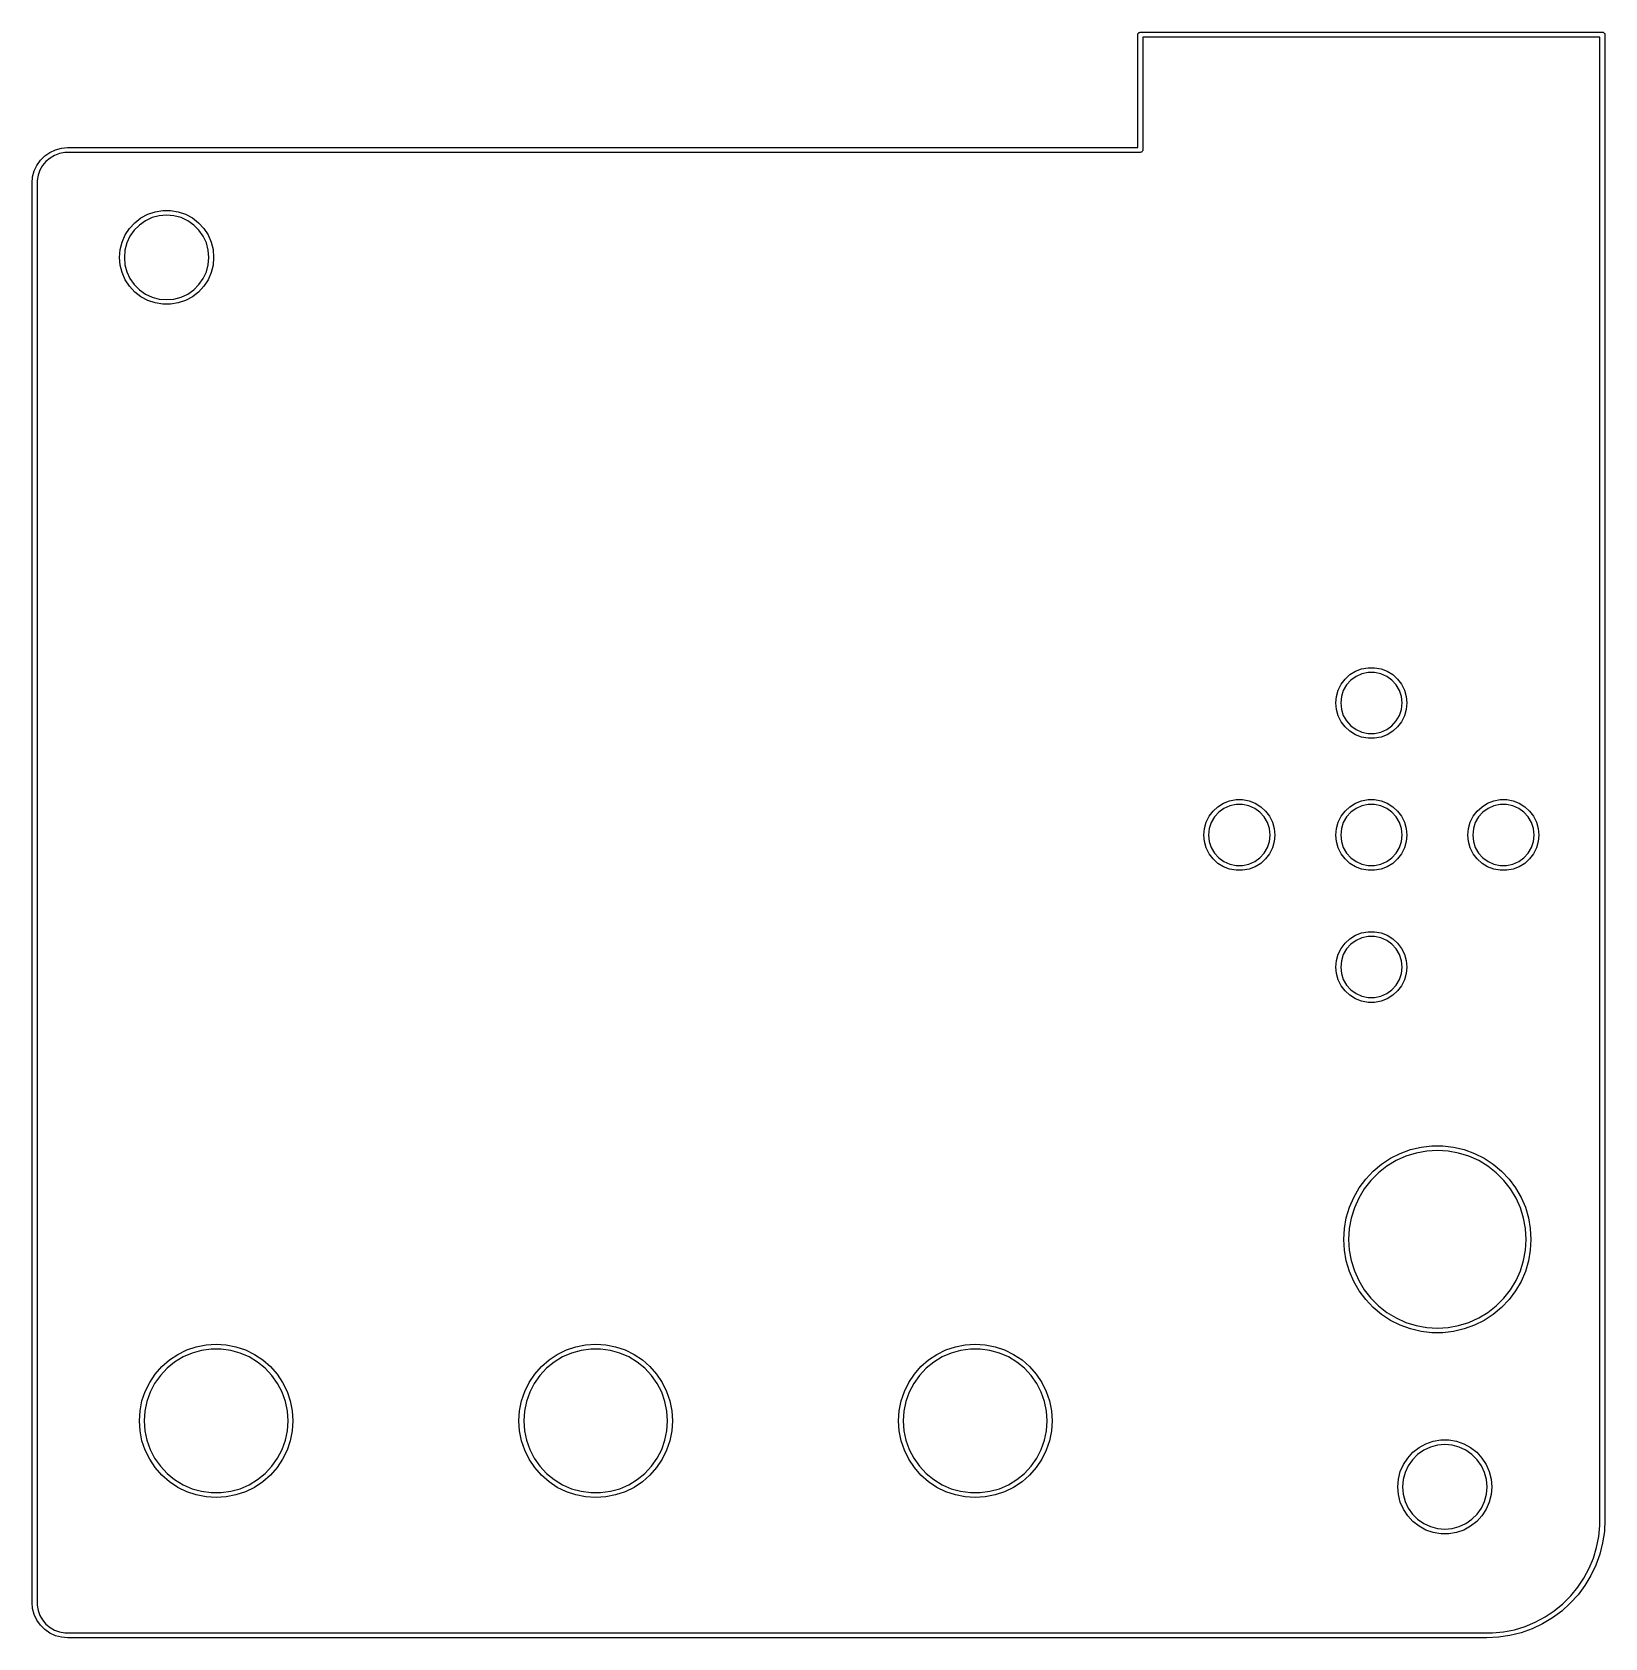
# Model space of a CAD drawing. Extents: x 4.86 to 6.74, y -3.94 to -2.02.
import ezdxf

# ---------------------------------------------------------------- set-up
doc = ezdxf.new("R2010")
doc.units = 0
doc.header["$MEASUREMENT"] = 0
doc.layers.add('BLACK', color=7, linetype='CONTINUOUS')

msp = doc.modelspace()

# ---------------------------------------------------------------- linework, layer by layer
at = {"layer": 'BLACK', "linetype": 'CONTINUOUS'}
for p, q in [((6.1781, -2.0276), (6.1782, -2.0272)), ((6.1781, -2.1624), (6.1781, -2.0276)), ((6.1782, -2.027), (6.1783, -2.0269)), ((6.1782, -2.0272), (6.1782, -2.027)), ((6.1783, -2.0265), (6.1788, -2.026)), ((6.1783, -2.0269), (6.1783, -2.0265)), ((6.1788, -2.026), (6.1792, -2.0253)), ((6.1792, -2.0253), (6.1795, -2.0252)), ((6.1795, -2.0252), (6.1796, -2.025)), ((6.1796, -2.025), (6.1804, -2.0249)), ((6.1804, -2.0249), (6.1811, -2.0246)), ((6.1811, -2.0246), (6.7323, -2.0246)), ((6.7323, -2.0246), (6.7327, -2.0247)), ((6.7327, -2.0247), (6.7328, -2.0247)), ((6.7328, -2.0247), (6.7329, -2.0247)), ((6.7329, -2.0247), (6.7333, -2.0248)), ((6.7333, -2.0248), (6.7339, -2.0253)), ((6.7339, -2.0253), (6.7345, -2.0257)), ((6.7345, -2.0257), (6.7346, -2.0259)), ((6.7346, -2.0259), (6.7348, -2.0261)), ((6.7348, -2.0261), (6.735, -2.0268)), ((6.735, -2.0268), (6.7352, -2.0276)), ((6.7352, -2.0276), (6.7352, -3.7992)), ((6.1841, -2.0305), (6.1841, -2.1654)), ((6.7293, -2.0305), (6.1841, -2.0305)), ((6.7293, -3.7992), (6.7293, -2.0305)), ((4.8871, -2.165), (4.8942, -2.163)), ((4.8942, -2.163), (4.9016, -2.1624)), ((4.9016, -2.1624), (6.1781, -2.1624)), ((4.8649, -2.1836), (4.8692, -2.1775)), ((4.8692, -2.1775), (4.8744, -2.1723)), ((4.8757, -2.1789), (4.8716, -2.1838)), ((4.8744, -2.1723), (4.8804, -2.1681)), ((4.8806, -2.1748), (4.8757, -2.1789)), ((4.8804, -2.1681), (4.8871, -2.165)), ((4.8861, -2.1716), (4.8806, -2.1748)), ((4.8921, -2.1694), (4.8861, -2.1716)), ((4.8984, -2.1683), (4.8921, -2.1694)), ((4.9016, -2.1683), (4.8984, -2.1683)), ((6.1811, -2.1683), (4.9016, -2.1683)), ((6.1818, -2.168), (6.1811, -2.1683)), ((6.1826, -2.1679), (6.1818, -2.168)), ((6.1827, -2.1677), (6.1826, -2.1679)), ((6.183, -2.1676), (6.1827, -2.1677)), ((6.1834, -2.167), (6.183, -2.1676)), ((6.1839, -2.1664), (6.1834, -2.167)), ((6.184, -2.1659), (6.1839, -2.166)), ((6.1839, -2.166), (6.1839, -2.1664)), ((6.1841, -2.1654), (6.184, -2.1657)), ((6.184, -2.1657), (6.184, -2.1659)), ((4.8593, -2.2047), (4.8599, -2.1974)), ((4.8599, -2.1974), (4.8618, -2.1902)), ((4.8618, -2.1902), (4.8649, -2.1836)), ((4.8663, -2.1953), (4.8652, -2.2015)), ((4.8652, -2.2015), (4.8652, -2.2047)), ((4.8684, -2.1893), (4.8663, -2.1953)), ((4.8716, -2.1838), (4.8684, -2.1893)), ((4.8593, -3.8976), (4.8593, -2.2047)), ((4.8652, -2.2047), (4.8652, -3.8976)), ((4.9971, -2.2419), (5.0059, -2.2389)), ((5.0059, -2.2389), (5.015, -2.2374)), ((5.015, -2.2374), (5.0243, -2.2374)), ((5.0243, -2.2374), (5.0335, -2.2389)), ((5.0335, -2.2389), (5.0422, -2.2419)), ((4.9703, -2.2666), (4.9754, -2.2588)), ((4.9754, -2.2588), (4.9817, -2.252)), ((4.9873, -2.2547), (4.9811, -2.2609)), ((4.9817, -2.252), (4.989, -2.2463)), ((4.9945, -2.2496), (4.9873, -2.2547)), ((4.989, -2.2463), (4.9971, -2.2419)), ((5.0024, -2.2459), (4.9945, -2.2496)), ((5.0109, -2.2436), (5.0024, -2.2459)), ((5.0197, -2.2429), (5.0109, -2.2436)), ((5.0284, -2.2436), (5.0197, -2.2429)), ((5.0369, -2.2459), (5.0284, -2.2436)), ((5.0449, -2.2496), (5.0369, -2.2459)), ((5.0422, -2.2419), (5.0504, -2.2463)), ((5.0521, -2.2547), (5.0449, -2.2496)), ((5.0504, -2.2463), (5.0577, -2.252)), ((5.0583, -2.2609), (5.0521, -2.2547)), ((5.0577, -2.252), (5.064, -2.2588)), ((5.064, -2.2588), (5.0691, -2.2666)), ((4.9643, -2.2841), (4.9666, -2.2751)), ((4.9666, -2.2751), (4.9703, -2.2666)), ((4.9723, -2.2761), (4.97, -2.2846)), ((4.976, -2.2681), (4.9723, -2.2761)), ((4.9811, -2.2609), (4.976, -2.2681)), ((5.0634, -2.2681), (5.0583, -2.2609)), ((5.0671, -2.2761), (5.0634, -2.2681)), ((5.0693, -2.2846), (5.0671, -2.2761)), ((5.0691, -2.2666), (5.0728, -2.2751)), ((5.0728, -2.2751), (5.0751, -2.2841)), ((4.9635, -2.2933), (4.9643, -2.2841)), ((4.9643, -2.3025), (4.9635, -2.2933)), ((4.97, -2.2846), (4.9693, -2.2933)), ((4.9693, -2.2933), (4.97, -2.3021)), ((5.0701, -2.2933), (5.0693, -2.2846)), ((5.0693, -2.3021), (5.0701, -2.2933)), ((5.0751, -2.2841), (5.0758, -2.2933)), ((5.0758, -2.2933), (5.0751, -2.3025)), ((4.9666, -2.3115), (4.9643, -2.3025)), ((4.9703, -2.32), (4.9666, -2.3115)), ((4.97, -2.3021), (4.9723, -2.3106)), ((4.9723, -2.3106), (4.976, -2.3185)), ((5.0634, -2.3185), (5.0671, -2.3106)), ((5.0671, -2.3106), (5.0693, -2.3021)), ((5.0728, -2.3115), (5.0691, -2.32)), ((5.0751, -2.3025), (5.0728, -2.3115)), ((4.9754, -2.3278), (4.9703, -2.32)), ((4.9817, -2.3346), (4.9754, -2.3278)), ((4.976, -2.3185), (4.9811, -2.3257)), ((4.9811, -2.3257), (4.9873, -2.3319)), ((4.989, -2.3403), (4.9817, -2.3346)), ((4.9873, -2.3319), (4.9945, -2.337)), ((5.0449, -2.337), (5.0521, -2.3319)), ((5.0577, -2.3346), (5.0504, -2.3403)), ((5.0521, -2.3319), (5.0583, -2.3257)), ((5.064, -2.3278), (5.0577, -2.3346)), ((5.0583, -2.3257), (5.0634, -2.3185)), ((5.0691, -2.32), (5.064, -2.3278)), ((4.9971, -2.3447), (4.989, -2.3403)), ((4.9945, -2.337), (5.0024, -2.3407)), ((5.0059, -2.3477), (4.9971, -2.3447)), ((5.0024, -2.3407), (5.0109, -2.343)), ((5.015, -2.3493), (5.0059, -2.3477)), ((5.0109, -2.343), (5.0197, -2.3437)), ((5.0243, -2.3493), (5.015, -2.3493)), ((5.0197, -2.3437), (5.0284, -2.343)), ((5.0335, -2.3477), (5.0243, -2.3493)), ((5.0284, -2.343), (5.0369, -2.3407)), ((5.0422, -2.3447), (5.0335, -2.3477)), ((5.0369, -2.3407), (5.0449, -2.337)), ((5.0504, -2.3403), (5.0422, -2.3447)), ((6.4207, -2.8025), (6.4254, -2.7963)), ((6.4254, -2.7963), (6.4312, -2.791)), ((6.4312, -2.791), (6.4378, -2.7869)), ((6.4384, -2.7931), (6.4322, -2.7976)), ((6.4378, -2.7869), (6.4451, -2.7841)), ((6.4454, -2.79), (6.4384, -2.7931)), ((6.4451, -2.7841), (6.4528, -2.7827)), ((6.4529, -2.7884), (6.4454, -2.79)), ((6.4528, -2.7827), (6.4606, -2.7827)), ((6.4605, -2.7884), (6.4529, -2.7884)), ((6.468, -2.79), (6.4605, -2.7884)), ((6.4606, -2.7827), (6.4683, -2.7841)), ((6.475, -2.7931), (6.468, -2.79)), ((6.4683, -2.7841), (6.4756, -2.7869)), ((6.4812, -2.7976), (6.475, -2.7931)), ((6.4756, -2.7869), (6.4822, -2.791)), ((6.4822, -2.791), (6.488, -2.7963)), ((6.488, -2.7963), (6.4927, -2.8025)), ((6.4151, -2.817), (6.4172, -2.8095)), ((6.4172, -2.8095), (6.4207, -2.8025)), ((6.4232, -2.8099), (6.4209, -2.8172)), ((6.4271, -2.8033), (6.4232, -2.8099)), ((6.4322, -2.7976), (6.4271, -2.8033)), ((6.4863, -2.8033), (6.4812, -2.7976)), ((6.4901, -2.8099), (6.4863, -2.8033)), ((6.4925, -2.8172), (6.4901, -2.8099)), ((6.4927, -2.8025), (6.4962, -2.8095)), ((6.4962, -2.8095), (6.4983, -2.817)), ((6.4144, -2.8248), (6.4151, -2.817)), ((6.4151, -2.8326), (6.4144, -2.8248)), ((6.4172, -2.8401), (6.4151, -2.8326)), ((6.4209, -2.8172), (6.4201, -2.8248)), ((6.4201, -2.8248), (6.4209, -2.8324)), ((6.4209, -2.8324), (6.4232, -2.8397)), ((6.4901, -2.8397), (6.4925, -2.8324)), ((6.4933, -2.8248), (6.4925, -2.8172)), ((6.4925, -2.8324), (6.4933, -2.8248)), ((6.4983, -2.8326), (6.4962, -2.8401)), ((6.4983, -2.817), (6.499, -2.8248)), ((6.499, -2.8248), (6.4983, -2.8326)), ((6.4207, -2.8471), (6.4172, -2.8401)), ((6.4254, -2.8533), (6.4207, -2.8471)), ((6.4232, -2.8397), (6.4271, -2.8463)), ((6.4312, -2.8586), (6.4254, -2.8533)), ((6.4271, -2.8463), (6.4322, -2.852)), ((6.4322, -2.852), (6.4384, -2.8565)), ((6.475, -2.8565), (6.4812, -2.852)), ((6.4812, -2.852), (6.4863, -2.8463)), ((6.488, -2.8533), (6.4822, -2.8586)), ((6.4863, -2.8463), (6.4901, -2.8397)), ((6.4927, -2.8471), (6.488, -2.8533)), ((6.4962, -2.8401), (6.4927, -2.8471)), ((6.4378, -2.8627), (6.4312, -2.8586)), ((6.4451, -2.8655), (6.4378, -2.8627)), ((6.4384, -2.8565), (6.4454, -2.8596)), ((6.4528, -2.8669), (6.4451, -2.8655)), ((6.4454, -2.8596), (6.4529, -2.8612)), ((6.4606, -2.8669), (6.4528, -2.8669)), ((6.4529, -2.8612), (6.4605, -2.8612)), ((6.4605, -2.8612), (6.468, -2.8596)), ((6.4683, -2.8655), (6.4606, -2.8669)), ((6.468, -2.8596), (6.475, -2.8565)), ((6.4756, -2.8627), (6.4683, -2.8655)), ((6.4822, -2.8586), (6.4756, -2.8627)), ((6.2679, -2.9538), (6.2737, -2.9485)), ((6.2737, -2.9485), (6.2803, -2.9444)), ((6.2803, -2.9444), (6.2876, -2.9416)), ((6.2879, -2.9475), (6.2809, -2.9506)), ((6.2876, -2.9416), (6.2953, -2.9401)), ((6.2954, -2.9459), (6.2879, -2.9475)), ((6.2953, -2.9401), (6.3031, -2.9401)), ((6.303, -2.9459), (6.2954, -2.9459)), ((6.3105, -2.9475), (6.303, -2.9459)), ((6.3031, -2.9401), (6.3108, -2.9416)), ((6.3175, -2.9506), (6.3105, -2.9475)), ((6.3108, -2.9416), (6.3181, -2.9444)), ((6.3181, -2.9444), (6.3247, -2.9485)), ((6.3247, -2.9485), (6.3305, -2.9538)), ((6.4254, -2.9538), (6.4312, -2.9485)), ((6.4312, -2.9485), (6.4378, -2.9444)), ((6.4378, -2.9444), (6.4451, -2.9416)), ((6.4454, -2.9475), (6.4384, -2.9506)), ((6.4451, -2.9416), (6.4528, -2.9401)), ((6.4529, -2.9459), (6.4454, -2.9475)), ((6.4528, -2.9401), (6.4606, -2.9401)), ((6.4605, -2.9459), (6.4529, -2.9459)), ((6.468, -2.9475), (6.4605, -2.9459)), ((6.4606, -2.9401), (6.4683, -2.9416)), ((6.475, -2.9506), (6.468, -2.9475)), ((6.4683, -2.9416), (6.4756, -2.9444)), ((6.4756, -2.9444), (6.4822, -2.9485)), ((6.4822, -2.9485), (6.488, -2.9538)), ((6.5829, -2.9538), (6.5887, -2.9485)), ((6.5887, -2.9485), (6.5953, -2.9444)), ((6.5953, -2.9444), (6.6026, -2.9416)), ((6.6029, -2.9475), (6.5959, -2.9506)), ((6.6026, -2.9416), (6.6103, -2.9401)), ((6.6103, -2.9459), (6.6029, -2.9475)), ((6.6103, -2.9401), (6.6181, -2.9401)), ((6.618, -2.9459), (6.6103, -2.9459)), ((6.6255, -2.9475), (6.618, -2.9459)), ((6.6181, -2.9401), (6.6258, -2.9416)), ((6.6325, -2.9506), (6.6255, -2.9475)), ((6.6258, -2.9416), (6.633, -2.9444)), ((6.633, -2.9444), (6.6397, -2.9485)), ((6.6397, -2.9485), (6.6455, -2.9538)), ((6.2576, -2.9745), (6.2597, -2.967)), ((6.2597, -2.967), (6.2632, -2.96)), ((6.2632, -2.96), (6.2679, -2.9538)), ((6.2658, -2.9674), (6.2634, -2.9747)), ((6.2696, -2.9608), (6.2658, -2.9674)), ((6.2747, -2.9551), (6.2696, -2.9608)), ((6.2809, -2.9506), (6.2747, -2.9551)), ((6.3237, -2.9551), (6.3175, -2.9506)), ((6.3288, -2.9608), (6.3237, -2.9551)), ((6.3327, -2.9674), (6.3288, -2.9608)), ((6.3305, -2.9538), (6.3352, -2.96)), ((6.335, -2.9747), (6.3327, -2.9674)), ((6.3352, -2.96), (6.3387, -2.967)), ((6.3387, -2.967), (6.3408, -2.9745)), ((6.4151, -2.9745), (6.4172, -2.967)), ((6.4172, -2.967), (6.4207, -2.96)), ((6.4207, -2.96), (6.4254, -2.9538)), ((6.4232, -2.9674), (6.4209, -2.9747)), ((6.4271, -2.9608), (6.4232, -2.9674)), ((6.4322, -2.9551), (6.4271, -2.9608)), ((6.4384, -2.9506), (6.4322, -2.9551)), ((6.4812, -2.9551), (6.475, -2.9506)), ((6.4863, -2.9608), (6.4812, -2.9551)), ((6.4901, -2.9674), (6.4863, -2.9608)), ((6.488, -2.9538), (6.4927, -2.96)), ((6.4925, -2.9747), (6.4901, -2.9674)), ((6.4927, -2.96), (6.4962, -2.967)), ((6.4962, -2.967), (6.4983, -2.9745)), ((6.5726, -2.9745), (6.5747, -2.967)), ((6.5747, -2.967), (6.5782, -2.96)), ((6.5782, -2.96), (6.5829, -2.9538)), ((6.5807, -2.9674), (6.5784, -2.9747)), ((6.5845, -2.9608), (6.5807, -2.9674)), ((6.5897, -2.9551), (6.5845, -2.9608)), ((6.5959, -2.9506), (6.5897, -2.9551)), ((6.6387, -2.9551), (6.6325, -2.9506)), ((6.6438, -2.9608), (6.6387, -2.9551)), ((6.6476, -2.9674), (6.6438, -2.9608)), ((6.6455, -2.9538), (6.6502, -2.96)), ((6.65, -2.9747), (6.6476, -2.9674)), ((6.6502, -2.96), (6.6536, -2.967)), ((6.6536, -2.967), (6.6558, -2.9745)), ((6.2569, -2.9823), (6.2576, -2.9745)), ((6.2576, -2.9901), (6.2569, -2.9823)), ((6.2634, -2.9747), (6.2626, -2.9823)), ((6.2626, -2.9823), (6.2634, -2.9899)), ((6.3358, -2.9823), (6.335, -2.9747)), ((6.335, -2.9899), (6.3358, -2.9823)), ((6.3408, -2.9745), (6.3415, -2.9823)), ((6.3415, -2.9823), (6.3408, -2.9901)), ((6.4144, -2.9823), (6.4151, -2.9745)), ((6.4151, -2.9901), (6.4144, -2.9823)), ((6.4209, -2.9747), (6.4201, -2.9823)), ((6.4201, -2.9823), (6.4209, -2.9899)), ((6.4933, -2.9823), (6.4925, -2.9747)), ((6.4925, -2.9899), (6.4933, -2.9823)), ((6.4983, -2.9745), (6.499, -2.9823)), ((6.499, -2.9823), (6.4983, -2.9901)), ((6.5719, -2.9823), (6.5726, -2.9745)), ((6.5726, -2.9901), (6.5719, -2.9823)), ((6.5784, -2.9747), (6.5776, -2.9823)), ((6.5776, -2.9823), (6.5784, -2.9899)), ((6.6508, -2.9823), (6.65, -2.9747)), ((6.65, -2.9899), (6.6508, -2.9823)), ((6.6558, -2.9745), (6.6565, -2.9823)), ((6.6565, -2.9823), (6.6558, -2.9901)), ((6.2597, -2.9976), (6.2576, -2.9901)), ((6.2632, -3.0046), (6.2597, -2.9976)), ((6.2679, -3.0108), (6.2632, -3.0046)), ((6.2634, -2.9899), (6.2658, -2.9972)), ((6.2658, -2.9972), (6.2696, -3.0038)), ((6.2696, -3.0038), (6.2747, -3.0095)), ((6.3237, -3.0095), (6.3288, -3.0038)), ((6.3288, -3.0038), (6.3327, -2.9972)), ((6.3352, -3.0046), (6.3305, -3.0108)), ((6.3327, -2.9972), (6.335, -2.9899)), ((6.3387, -2.9976), (6.3352, -3.0046)), ((6.3408, -2.9901), (6.3387, -2.9976)), ((6.4172, -2.9976), (6.4151, -2.9901)), ((6.4207, -3.0046), (6.4172, -2.9976)), ((6.4254, -3.0108), (6.4207, -3.0046)), ((6.4209, -2.9899), (6.4232, -2.9972)), ((6.4232, -2.9972), (6.4271, -3.0038)), ((6.4271, -3.0038), (6.4322, -3.0095)), ((6.4812, -3.0095), (6.4863, -3.0038)), ((6.4863, -3.0038), (6.4901, -2.9972)), ((6.4927, -3.0046), (6.488, -3.0108)), ((6.4901, -2.9972), (6.4925, -2.9899)), ((6.4962, -2.9976), (6.4927, -3.0046)), ((6.4983, -2.9901), (6.4962, -2.9976)), ((6.5747, -2.9976), (6.5726, -2.9901)), ((6.5782, -3.0046), (6.5747, -2.9976)), ((6.5829, -3.0108), (6.5782, -3.0046)), ((6.5784, -2.9899), (6.5807, -2.9972)), ((6.5807, -2.9972), (6.5845, -3.0038)), ((6.5845, -3.0038), (6.5897, -3.0095)), ((6.6387, -3.0095), (6.6438, -3.0038)), ((6.6438, -3.0038), (6.6476, -2.9972)), ((6.6502, -3.0046), (6.6455, -3.0108)), ((6.6476, -2.9972), (6.65, -2.9899)), ((6.6536, -2.9976), (6.6502, -3.0046)), ((6.6558, -2.9901), (6.6536, -2.9976)), ((6.2737, -3.0161), (6.2679, -3.0108)), ((6.2803, -3.0202), (6.2737, -3.0161)), ((6.2747, -3.0095), (6.2809, -3.014)), ((6.2876, -3.023), (6.2803, -3.0202)), ((6.2809, -3.014), (6.2879, -3.0171)), ((6.2953, -3.0244), (6.2876, -3.023)), ((6.2879, -3.0171), (6.2954, -3.0187)), ((6.3031, -3.0244), (6.2953, -3.0244)), ((6.2954, -3.0187), (6.303, -3.0187)), ((6.303, -3.0187), (6.3105, -3.0171)), ((6.3108, -3.023), (6.3031, -3.0244)), ((6.3105, -3.0171), (6.3175, -3.014)), ((6.3181, -3.0202), (6.3108, -3.023)), ((6.3175, -3.014), (6.3237, -3.0095)), ((6.3247, -3.0161), (6.3181, -3.0202)), ((6.3305, -3.0108), (6.3247, -3.0161)), ((6.4312, -3.0161), (6.4254, -3.0108)), ((6.4378, -3.0202), (6.4312, -3.0161)), ((6.4322, -3.0095), (6.4384, -3.014)), ((6.4451, -3.023), (6.4378, -3.0202)), ((6.4384, -3.014), (6.4454, -3.0171)), ((6.4528, -3.0244), (6.4451, -3.023)), ((6.4454, -3.0171), (6.4529, -3.0187)), ((6.4606, -3.0244), (6.4528, -3.0244)), ((6.4529, -3.0187), (6.4605, -3.0187)), ((6.4605, -3.0187), (6.468, -3.0171)), ((6.4683, -3.023), (6.4606, -3.0244)), ((6.468, -3.0171), (6.475, -3.014)), ((6.4756, -3.0202), (6.4683, -3.023)), ((6.475, -3.014), (6.4812, -3.0095)), ((6.4822, -3.0161), (6.4756, -3.0202)), ((6.488, -3.0108), (6.4822, -3.0161)), ((6.5887, -3.0161), (6.5829, -3.0108)), ((6.5953, -3.0202), (6.5887, -3.0161)), ((6.5897, -3.0095), (6.5959, -3.014)), ((6.6026, -3.023), (6.5953, -3.0202)), ((6.5959, -3.014), (6.6029, -3.0171)), ((6.6103, -3.0244), (6.6026, -3.023)), ((6.6029, -3.0171), (6.6103, -3.0187)), ((6.6103, -3.0187), (6.618, -3.0187)), ((6.6181, -3.0244), (6.6103, -3.0244)), ((6.618, -3.0187), (6.6255, -3.0171)), ((6.6258, -3.023), (6.6181, -3.0244)), ((6.6255, -3.0171), (6.6325, -3.014)), ((6.633, -3.0202), (6.6258, -3.023)), ((6.6325, -3.014), (6.6387, -3.0095)), ((6.6397, -3.0161), (6.633, -3.0202)), ((6.6455, -3.0108), (6.6397, -3.0161)), ((6.4312, -3.106), (6.4378, -3.1019)), ((6.4378, -3.1019), (6.4451, -3.0991)), ((6.4451, -3.0991), (6.4528, -3.0976)), ((6.4528, -3.0976), (6.4606, -3.0976)), ((6.4606, -3.0976), (6.4683, -3.0991)), ((6.4683, -3.0991), (6.4756, -3.1019)), ((6.4756, -3.1019), (6.4822, -3.106)), ((6.4172, -3.1245), (6.4207, -3.1175)), ((6.4207, -3.1175), (6.4254, -3.1113)), ((6.4271, -3.1182), (6.4232, -3.1249)), ((6.4254, -3.1113), (6.4312, -3.106)), ((6.4322, -3.1126), (6.4271, -3.1182)), ((6.4384, -3.1081), (6.4322, -3.1126)), ((6.4454, -3.1049), (6.4384, -3.1081)), ((6.4529, -3.1033), (6.4454, -3.1049)), ((6.4605, -3.1033), (6.4529, -3.1033)), ((6.468, -3.1049), (6.4605, -3.1033)), ((6.475, -3.1081), (6.468, -3.1049)), ((6.4812, -3.1126), (6.475, -3.1081)), ((6.4863, -3.1182), (6.4812, -3.1126)), ((6.4822, -3.106), (6.488, -3.1113)), ((6.4901, -3.1249), (6.4863, -3.1182)), ((6.488, -3.1113), (6.4927, -3.1175)), ((6.4927, -3.1175), (6.4962, -3.1245)), ((6.4144, -3.1398), (6.4151, -3.132)), ((6.4151, -3.1475), (6.4144, -3.1398)), ((6.4151, -3.132), (6.4172, -3.1245)), ((6.4209, -3.1322), (6.4201, -3.1398)), ((6.4201, -3.1398), (6.4209, -3.1474)), ((6.4232, -3.1249), (6.4209, -3.1322)), ((6.4925, -3.1322), (6.4901, -3.1249)), ((6.4933, -3.1398), (6.4925, -3.1322)), ((6.4925, -3.1474), (6.4933, -3.1398)), ((6.4962, -3.1245), (6.4983, -3.132)), ((6.4983, -3.132), (6.499, -3.1398)), ((6.499, -3.1398), (6.4983, -3.1475)), ((6.4172, -3.1551), (6.4151, -3.1475)), ((6.4207, -3.162), (6.4172, -3.1551)), ((6.4209, -3.1474), (6.4232, -3.1547)), ((6.4232, -3.1547), (6.4271, -3.1613)), ((6.4863, -3.1613), (6.4901, -3.1547)), ((6.4901, -3.1547), (6.4925, -3.1474)), ((6.4962, -3.1551), (6.4927, -3.162)), ((6.4983, -3.1475), (6.4962, -3.1551)), ((6.4254, -3.1683), (6.4207, -3.162)), ((6.4312, -3.1735), (6.4254, -3.1683)), ((6.4271, -3.1613), (6.4322, -3.167)), ((6.4378, -3.1776), (6.4312, -3.1735)), ((6.4322, -3.167), (6.4384, -3.1715)), ((6.4451, -3.1805), (6.4378, -3.1776)), ((6.4384, -3.1715), (6.4454, -3.1746)), ((6.4454, -3.1746), (6.4529, -3.1762)), ((6.4529, -3.1762), (6.4605, -3.1762)), ((6.4605, -3.1762), (6.468, -3.1746)), ((6.468, -3.1746), (6.475, -3.1715)), ((6.4756, -3.1776), (6.4683, -3.1805)), ((6.475, -3.1715), (6.4812, -3.167)), ((6.4822, -3.1735), (6.4756, -3.1776)), ((6.4812, -3.167), (6.4863, -3.1613)), ((6.488, -3.1683), (6.4822, -3.1735)), ((6.4927, -3.162), (6.488, -3.1683)), ((6.4528, -3.1819), (6.4451, -3.1805)), ((6.4606, -3.1819), (6.4528, -3.1819)), ((6.4683, -3.1805), (6.4606, -3.1819)), ((6.4688, -3.375), (6.4796, -3.3679)), ((6.4862, -3.3707), (6.4752, -3.3774)), ((6.4796, -3.3679), (6.4912, -3.362)), ((6.4979, -3.3655), (6.4862, -3.3707)), ((6.4912, -3.362), (6.5034, -3.3576)), ((6.5101, -3.3617), (6.4979, -3.3655)), ((6.5034, -3.3576), (6.516, -3.3546)), ((6.5227, -3.3594), (6.5101, -3.3617)), ((6.516, -3.3546), (6.5289, -3.3531)), ((6.5354, -3.3586), (6.5227, -3.3594)), ((6.5289, -3.3531), (6.5419, -3.3531)), ((6.5482, -3.3594), (6.5354, -3.3586)), ((6.5419, -3.3531), (6.5548, -3.3546)), ((6.5608, -3.3617), (6.5482, -3.3594)), ((6.5548, -3.3546), (6.5675, -3.3576)), ((6.573, -3.3655), (6.5608, -3.3617)), ((6.5675, -3.3576), (6.5797, -3.362)), ((6.5847, -3.3707), (6.573, -3.3655)), ((6.5797, -3.362), (6.5913, -3.3679)), ((6.5956, -3.3774), (6.5847, -3.3707)), ((6.5913, -3.3679), (6.6021, -3.375)), ((6.4499, -3.3928), (6.4588, -3.3833)), ((6.4652, -3.3853), (6.4561, -3.3943)), ((6.4588, -3.3833), (6.4688, -3.375)), ((6.4752, -3.3774), (6.4652, -3.3853)), ((6.6057, -3.3853), (6.5956, -3.3774)), ((6.6021, -3.375), (6.6121, -3.3833)), ((6.6147, -3.3943), (6.6057, -3.3853)), ((6.6121, -3.3833), (6.621, -3.3928)), ((6.4356, -3.4145), (6.4421, -3.4032)), ((6.4482, -3.4044), (6.4416, -3.4153)), ((6.4421, -3.4032), (6.4499, -3.3928)), ((6.4561, -3.3943), (6.4482, -3.4044)), ((6.6226, -3.4044), (6.6147, -3.3943)), ((6.621, -3.3928), (6.6287, -3.4032)), ((6.6293, -3.4153), (6.6226, -3.4044)), ((6.6287, -3.4032), (6.6352, -3.4145)), ((6.4268, -3.4388), (6.4305, -3.4264)), ((6.4305, -3.4264), (6.4356, -3.4145)), ((6.4364, -3.427), (6.4326, -3.4392)), ((6.4416, -3.4153), (6.4364, -3.427)), ((6.6345, -3.427), (6.6293, -3.4153)), ((6.6383, -3.4392), (6.6345, -3.427)), ((6.6352, -3.4145), (6.6404, -3.4264)), ((6.6404, -3.4264), (6.6441, -3.4388)), ((6.4245, -3.4516), (6.4268, -3.4388)), ((6.4326, -3.4392), (6.4303, -3.4518)), ((6.6406, -3.4518), (6.6383, -3.4392)), ((6.6441, -3.4388), (6.6463, -3.4516)), ((6.4238, -3.4646), (6.4245, -3.4516)), ((6.4245, -3.4775), (6.4238, -3.4646)), ((6.4303, -3.4518), (6.4295, -3.4646)), ((6.4295, -3.4646), (6.4303, -3.4773)), ((6.6414, -3.4646), (6.6406, -3.4518)), ((6.6406, -3.4773), (6.6414, -3.4646)), ((6.6463, -3.4516), (6.6471, -3.4646)), ((6.6471, -3.4646), (6.6463, -3.4775)), ((6.4268, -3.4903), (6.4245, -3.4775)), ((6.4303, -3.4773), (6.4326, -3.4899)), ((6.6383, -3.4899), (6.6406, -3.4773)), ((6.6463, -3.4775), (6.6441, -3.4903)), ((6.4305, -3.5028), (6.4268, -3.4903)), ((6.4356, -3.5147), (6.4305, -3.5028)), ((6.4326, -3.4899), (6.4364, -3.5021)), ((6.4364, -3.5021), (6.4416, -3.5138)), ((6.6293, -3.5138), (6.6345, -3.5021)), ((6.6345, -3.5021), (6.6383, -3.4899)), ((6.6404, -3.5028), (6.6352, -3.5147)), ((6.6441, -3.4903), (6.6404, -3.5028)), ((6.4421, -3.5259), (6.4356, -3.5147)), ((6.4416, -3.5138), (6.4482, -3.5248)), ((6.6226, -3.5248), (6.6293, -3.5138)), ((6.6352, -3.5147), (6.6287, -3.5259)), ((6.4499, -3.5363), (6.4421, -3.5259)), ((6.4482, -3.5248), (6.4561, -3.5348)), ((6.4588, -3.5458), (6.4499, -3.5363)), ((6.4561, -3.5348), (6.4652, -3.5439)), ((6.6057, -3.5439), (6.6147, -3.5348)), ((6.621, -3.5363), (6.6121, -3.5458)), ((6.6147, -3.5348), (6.6226, -3.5248)), ((6.6287, -3.5259), (6.621, -3.5363)), ((6.4688, -3.5541), (6.4588, -3.5458)), ((6.4652, -3.5439), (6.4752, -3.5518)), ((6.4796, -3.5613), (6.4688, -3.5541)), ((6.4752, -3.5518), (6.4862, -3.5584)), ((6.4912, -3.5671), (6.4796, -3.5613)), ((6.4862, -3.5584), (6.4979, -3.5636)), ((6.573, -3.5636), (6.5847, -3.5584)), ((6.5913, -3.5613), (6.5797, -3.5671)), ((6.5847, -3.5584), (6.5956, -3.5518)), ((6.6021, -3.5541), (6.5913, -3.5613)), ((6.5956, -3.5518), (6.6057, -3.5439)), ((6.6121, -3.5458), (6.6021, -3.5541)), ((6.5034, -3.5715), (6.4912, -3.5671)), ((6.4979, -3.5636), (6.5101, -3.5674)), ((6.516, -3.5745), (6.5034, -3.5715)), ((6.5101, -3.5674), (6.5227, -3.5697)), ((6.5289, -3.576), (6.516, -3.5745)), ((6.5227, -3.5697), (6.5354, -3.5705)), ((6.5419, -3.576), (6.5289, -3.576)), ((6.5354, -3.5705), (6.5482, -3.5697)), ((6.5548, -3.5745), (6.5419, -3.576)), ((6.5482, -3.5697), (6.5608, -3.5674)), ((6.5675, -3.5715), (6.5548, -3.5745)), ((6.5608, -3.5674), (6.573, -3.5636)), ((6.5797, -3.5671), (6.5675, -3.5715)), ((5.033, -3.6018), (5.0437, -3.5965)), ((5.05, -3.6002), (5.0393, -3.6049)), ((5.0437, -3.5965), (5.055, -3.5927)), ((5.0613, -3.5971), (5.05, -3.6002)), ((5.055, -3.5927), (5.0668, -3.5904)), ((5.0729, -3.5955), (5.0613, -3.5971)), ((5.0668, -3.5904), (5.0787, -3.5896)), ((5.0846, -3.5955), (5.0729, -3.5955)), ((5.0787, -3.5896), (5.0907, -3.5904)), ((5.0962, -3.5971), (5.0846, -3.5955)), ((5.0907, -3.5904), (5.1024, -3.5927)), ((5.1075, -3.6002), (5.0962, -3.5971)), ((5.1024, -3.5927), (5.1138, -3.5965)), ((5.1182, -3.6049), (5.1075, -3.6002)), ((5.1138, -3.5965), (5.1245, -3.6018)), ((5.4857, -3.6018), (5.4965, -3.5965)), ((5.5028, -3.6002), (5.492, -3.6049)), ((5.4965, -3.5965), (5.5078, -3.5927)), ((5.514, -3.5971), (5.5028, -3.6002)), ((5.5078, -3.5927), (5.5195, -3.5904)), ((5.5256, -3.5955), (5.514, -3.5971)), ((5.5195, -3.5904), (5.5315, -3.5896)), ((5.5374, -3.5955), (5.5256, -3.5955)), ((5.5315, -3.5896), (5.5434, -3.5904)), ((5.549, -3.5971), (5.5374, -3.5955)), ((5.5434, -3.5904), (5.5552, -3.5927)), ((5.5602, -3.6002), (5.549, -3.5971)), ((5.5552, -3.5927), (5.5665, -3.5965)), ((5.571, -3.6049), (5.5602, -3.6002)), ((5.5665, -3.5965), (5.5773, -3.6018)), ((5.9385, -3.6018), (5.9492, -3.5965)), ((5.9555, -3.6002), (5.9448, -3.6049)), ((5.9492, -3.5965), (5.9606, -3.5927)), ((5.9668, -3.5971), (5.9555, -3.6002)), ((5.9606, -3.5927), (5.9723, -3.5904)), ((5.9784, -3.5955), (5.9668, -3.5971)), ((5.9723, -3.5904), (5.9843, -3.5896)), ((5.9901, -3.5955), (5.9784, -3.5955)), ((5.9843, -3.5896), (5.9962, -3.5904)), ((6.0017, -3.5971), (5.9901, -3.5955)), ((5.9962, -3.5904), (6.0079, -3.5927)), ((6.013, -3.6002), (6.0017, -3.5971)), ((6.0079, -3.5927), (6.0193, -3.5965)), ((6.0237, -3.6049), (6.013, -3.6002)), ((6.0193, -3.5965), (6.03, -3.6018)), ((5.0061, -3.6254), (5.014, -3.6164)), ((5.0202, -3.6184), (5.0122, -3.6269)), ((5.014, -3.6164), (5.023, -3.6085)), ((5.0292, -3.611), (5.0202, -3.6184)), ((5.023, -3.6085), (5.033, -3.6018)), ((5.0393, -3.6049), (5.0292, -3.611)), ((5.1282, -3.611), (5.1182, -3.6049)), ((5.1245, -3.6018), (5.1345, -3.6085)), ((5.1373, -3.6184), (5.1282, -3.611)), ((5.1345, -3.6085), (5.1435, -3.6164)), ((5.1453, -3.6269), (5.1373, -3.6184)), ((5.1435, -3.6164), (5.1514, -3.6254)), ((5.4589, -3.6254), (5.4668, -3.6164)), ((5.4729, -3.6184), (5.4649, -3.6269)), ((5.4668, -3.6164), (5.4758, -3.6085)), ((5.482, -3.611), (5.4729, -3.6184)), ((5.4758, -3.6085), (5.4857, -3.6018)), ((5.492, -3.6049), (5.482, -3.611)), ((5.581, -3.611), (5.571, -3.6049)), ((5.5773, -3.6018), (5.5872, -3.6085)), ((5.5901, -3.6184), (5.581, -3.611)), ((5.5872, -3.6085), (5.5962, -3.6164)), ((5.5981, -3.6269), (5.5901, -3.6184)), ((5.5962, -3.6164), (5.6041, -3.6254)), ((5.9116, -3.6254), (5.9195, -3.6164)), ((5.9257, -3.6184), (5.9177, -3.6269)), ((5.9195, -3.6164), (5.9285, -3.6085)), ((5.9348, -3.611), (5.9257, -3.6184)), ((5.9285, -3.6085), (5.9385, -3.6018)), ((5.9448, -3.6049), (5.9348, -3.611)), ((6.0337, -3.611), (6.0237, -3.6049)), ((6.03, -3.6018), (6.04, -3.6085)), ((6.0428, -3.6184), (6.0337, -3.611)), ((6.04, -3.6085), (6.049, -3.6164)), ((6.0508, -3.6269), (6.0428, -3.6184)), ((6.049, -3.6164), (6.0569, -3.6254)), ((4.9942, -3.6461), (4.9995, -3.6353)), ((4.9995, -3.6353), (5.0061, -3.6254)), ((5.0054, -3.6365), (5, -3.6469)), ((5.0122, -3.6269), (5.0054, -3.6365)), ((5.1521, -3.6365), (5.1453, -3.6269)), ((5.1514, -3.6254), (5.158, -3.6353)), ((5.1575, -3.6469), (5.1521, -3.6365)), ((5.158, -3.6353), (5.1633, -3.6461)), ((5.4469, -3.6461), (5.4522, -3.6353)), ((5.4522, -3.6353), (5.4589, -3.6254)), ((5.4582, -3.6365), (5.4528, -3.6469)), ((5.4649, -3.6269), (5.4582, -3.6365)), ((5.6048, -3.6365), (5.5981, -3.6269)), ((5.6041, -3.6254), (5.6108, -3.6353)), ((5.6102, -3.6469), (5.6048, -3.6365)), ((5.6108, -3.6353), (5.6161, -3.6461)), ((5.8997, -3.6461), (5.905, -3.6353)), ((5.905, -3.6353), (5.9116, -3.6254)), ((5.9109, -3.6365), (5.9055, -3.6469)), ((5.9177, -3.6269), (5.9109, -3.6365)), ((6.0576, -3.6365), (6.0508, -3.6269)), ((6.0569, -3.6254), (6.0635, -3.6353)), ((6.063, -3.6469), (6.0576, -3.6365)), ((6.0635, -3.6353), (6.0688, -3.6461)), ((4.988, -3.6692), (4.9903, -3.6574)), ((4.9903, -3.6574), (4.9942, -3.6461)), ((4.9961, -3.6579), (4.9937, -3.6694)), ((5, -3.6469), (4.9961, -3.6579)), ((5.1614, -3.6579), (5.1575, -3.6469)), ((5.1638, -3.6694), (5.1614, -3.6579)), ((5.1633, -3.6461), (5.1672, -3.6574)), ((5.1672, -3.6574), (5.1695, -3.6692)), ((5.4407, -3.6692), (5.4431, -3.6574)), ((5.4431, -3.6574), (5.4469, -3.6461)), ((5.4488, -3.6579), (5.4465, -3.6694)), ((5.4528, -3.6469), (5.4488, -3.6579)), ((5.6141, -3.6579), (5.6102, -3.6469)), ((5.6165, -3.6694), (5.6141, -3.6579)), ((5.6161, -3.6461), (5.6199, -3.6574)), ((5.6199, -3.6574), (5.6222, -3.6692)), ((5.8935, -3.6692), (5.8958, -3.6574)), ((5.8958, -3.6574), (5.8997, -3.6461)), ((5.9016, -3.6579), (5.8992, -3.6694)), ((5.9055, -3.6469), (5.9016, -3.6579)), ((6.0669, -3.6579), (6.063, -3.6469)), ((6.0693, -3.6694), (6.0669, -3.6579)), ((6.0688, -3.6461), (6.0727, -3.6574)), ((6.0727, -3.6574), (6.075, -3.6692)), ((4.9872, -3.6811), (4.988, -3.6692)), ((4.9937, -3.6694), (4.9929, -3.6811)), ((5.1646, -3.6811), (5.1638, -3.6694)), ((5.1695, -3.6692), (5.1703, -3.6811)), ((5.44, -3.6811), (5.4407, -3.6692)), ((5.4465, -3.6694), (5.4457, -3.6811)), ((5.6173, -3.6811), (5.6165, -3.6694)), ((5.6222, -3.6692), (5.623, -3.6811)), ((5.8927, -3.6811), (5.8935, -3.6692)), ((5.8992, -3.6694), (5.8984, -3.6811)), ((6.0701, -3.6811), (6.0693, -3.6694)), ((6.075, -3.6692), (6.0758, -3.6811)), ((4.988, -3.6931), (4.9872, -3.6811)), ((4.9903, -3.7048), (4.988, -3.6931)), ((4.9929, -3.6811), (4.9937, -3.6928)), ((4.9937, -3.6928), (4.9961, -3.7043)), ((5.1614, -3.7043), (5.1638, -3.6928)), ((5.1638, -3.6928), (5.1646, -3.6811)), ((5.1695, -3.6931), (5.1672, -3.7048)), ((5.1703, -3.6811), (5.1695, -3.6931)), ((5.4407, -3.6931), (5.44, -3.6811)), ((5.4431, -3.7048), (5.4407, -3.6931)), ((5.4457, -3.6811), (5.4465, -3.6928)), ((5.4465, -3.6928), (5.4488, -3.7043)), ((5.6141, -3.7043), (5.6165, -3.6928)), ((5.6165, -3.6928), (5.6173, -3.6811)), ((5.6222, -3.6931), (5.6199, -3.7048)), ((5.623, -3.6811), (5.6222, -3.6931)), ((5.8935, -3.6931), (5.8927, -3.6811)), ((5.8958, -3.7048), (5.8935, -3.6931)), ((5.8984, -3.6811), (5.8992, -3.6928)), ((5.8992, -3.6928), (5.9016, -3.7043)), ((6.0669, -3.7043), (6.0693, -3.6928)), ((6.0693, -3.6928), (6.0701, -3.6811)), ((6.075, -3.6931), (6.0727, -3.7048)), ((6.0758, -3.6811), (6.075, -3.6931)), ((4.9942, -3.7161), (4.9903, -3.7048)), ((4.9961, -3.7043), (5, -3.7153)), ((5, -3.7153), (5.0054, -3.7257)), ((5.1521, -3.7257), (5.1575, -3.7153)), ((5.1575, -3.7153), (5.1614, -3.7043)), ((5.1672, -3.7048), (5.1633, -3.7161)), ((5.4469, -3.7161), (5.4431, -3.7048)), ((5.4488, -3.7043), (5.4528, -3.7153)), ((5.4528, -3.7153), (5.4582, -3.7257)), ((5.6048, -3.7257), (5.6102, -3.7153)), ((5.6102, -3.7153), (5.6141, -3.7043)), ((5.6199, -3.7048), (5.6161, -3.7161)), ((5.8997, -3.7161), (5.8958, -3.7048)), ((5.9016, -3.7043), (5.9055, -3.7153)), ((5.9055, -3.7153), (5.9109, -3.7257)), ((6.0576, -3.7257), (6.063, -3.7153)), ((6.063, -3.7153), (6.0669, -3.7043)), ((6.0727, -3.7048), (6.0688, -3.7161)), ((6.5063, -3.7185), (6.5136, -3.7128)), ((6.5136, -3.7128), (6.5218, -3.7084)), ((6.5271, -3.7125), (6.5191, -3.7162)), ((6.5218, -3.7084), (6.5305, -3.7054)), ((6.5356, -3.7102), (6.5271, -3.7125)), ((6.5305, -3.7054), (6.5397, -3.7039)), ((6.5443, -3.7094), (6.5356, -3.7102)), ((6.5397, -3.7039), (6.549, -3.7039)), ((6.5531, -3.7102), (6.5443, -3.7094)), ((6.549, -3.7039), (6.5581, -3.7054)), ((6.5616, -3.7125), (6.5531, -3.7102)), ((6.5581, -3.7054), (6.5669, -3.7084)), ((6.5695, -3.7162), (6.5616, -3.7125)), ((6.5669, -3.7084), (6.575, -3.7128)), ((6.575, -3.7128), (6.5823, -3.7185)), ((4.9995, -3.7269), (4.9942, -3.7161)), ((5.0061, -3.7368), (4.9995, -3.7269)), ((5.0054, -3.7257), (5.0122, -3.7353)), ((5.1453, -3.7353), (5.1521, -3.7257)), ((5.158, -3.7269), (5.1514, -3.7368)), ((5.1633, -3.7161), (5.158, -3.7269)), ((5.4522, -3.7269), (5.4469, -3.7161)), ((5.4589, -3.7368), (5.4522, -3.7269)), ((5.4582, -3.7257), (5.4649, -3.7353)), ((5.5981, -3.7353), (5.6048, -3.7257)), ((5.6108, -3.7269), (5.6041, -3.7368)), ((5.6161, -3.7161), (5.6108, -3.7269)), ((5.905, -3.7269), (5.8997, -3.7161)), ((5.9116, -3.7368), (5.905, -3.7269)), ((5.9109, -3.7257), (5.9177, -3.7353)), ((6.0508, -3.7353), (6.0576, -3.7257)), ((6.0635, -3.7269), (6.0569, -3.7368)), ((6.0688, -3.7161), (6.0635, -3.7269)), ((6.4912, -3.7416), (6.495, -3.7331)), ((6.495, -3.7331), (6.5, -3.7254)), ((6.5007, -3.7346), (6.4969, -3.7426)), ((6.5, -3.7254), (6.5063, -3.7185)), ((6.5057, -3.7274), (6.5007, -3.7346)), ((6.5119, -3.7212), (6.5057, -3.7274)), ((6.5191, -3.7162), (6.5119, -3.7212)), ((6.5767, -3.7212), (6.5695, -3.7162)), ((6.583, -3.7274), (6.5767, -3.7212)), ((6.5823, -3.7185), (6.5886, -3.7254)), ((6.588, -3.7346), (6.583, -3.7274)), ((6.5917, -3.7426), (6.588, -3.7346)), ((6.5886, -3.7254), (6.5937, -3.7331)), ((6.5937, -3.7331), (6.5974, -3.7416)), ((5.014, -3.7458), (5.0061, -3.7368)), ((5.0122, -3.7353), (5.0202, -3.7438)), ((5.023, -3.7537), (5.014, -3.7458)), ((5.0202, -3.7438), (5.0292, -3.7512)), ((5.033, -3.7604), (5.023, -3.7537)), ((5.0292, -3.7512), (5.0393, -3.7573)), ((5.1182, -3.7573), (5.1282, -3.7512)), ((5.1345, -3.7537), (5.1245, -3.7604)), ((5.1282, -3.7512), (5.1373, -3.7438)), ((5.1435, -3.7458), (5.1345, -3.7537)), ((5.1373, -3.7438), (5.1453, -3.7353)), ((5.1514, -3.7368), (5.1435, -3.7458)), ((5.4668, -3.7458), (5.4589, -3.7368)), ((5.4649, -3.7353), (5.4729, -3.7438)), ((5.4758, -3.7537), (5.4668, -3.7458)), ((5.4729, -3.7438), (5.482, -3.7512)), ((5.4857, -3.7604), (5.4758, -3.7537)), ((5.482, -3.7512), (5.492, -3.7573)), ((5.571, -3.7573), (5.581, -3.7512)), ((5.5872, -3.7537), (5.5773, -3.7604)), ((5.581, -3.7512), (5.5901, -3.7438)), ((5.5962, -3.7458), (5.5872, -3.7537)), ((5.5901, -3.7438), (5.5981, -3.7353)), ((5.6041, -3.7368), (5.5962, -3.7458)), ((5.9195, -3.7458), (5.9116, -3.7368)), ((5.9177, -3.7353), (5.9257, -3.7438)), ((5.9285, -3.7537), (5.9195, -3.7458)), ((5.9257, -3.7438), (5.9348, -3.7512)), ((5.9385, -3.7604), (5.9285, -3.7537)), ((5.9348, -3.7512), (5.9448, -3.7573)), ((6.0237, -3.7573), (6.0337, -3.7512)), ((6.04, -3.7537), (6.03, -3.7604)), ((6.0337, -3.7512), (6.0428, -3.7438)), ((6.049, -3.7458), (6.04, -3.7537)), ((6.0428, -3.7438), (6.0508, -3.7353)), ((6.0569, -3.7368), (6.049, -3.7458)), ((6.4882, -3.7598), (6.489, -3.7506)), ((6.489, -3.7506), (6.4912, -3.7416)), ((6.4947, -3.7511), (6.4939, -3.7598)), ((6.4969, -3.7426), (6.4947, -3.7511)), ((6.594, -3.7511), (6.5917, -3.7426)), ((6.5948, -3.7598), (6.594, -3.7511)), ((6.5974, -3.7416), (6.5997, -3.7506)), ((6.5997, -3.7506), (6.6005, -3.7598)), ((5.0437, -3.7657), (5.033, -3.7604)), ((5.0393, -3.7573), (5.05, -3.762)), ((5.055, -3.7695), (5.0437, -3.7657)), ((5.05, -3.762), (5.0613, -3.7651)), ((5.0668, -3.7719), (5.055, -3.7695)), ((5.0613, -3.7651), (5.0729, -3.7667)), ((5.0787, -3.7726), (5.0668, -3.7719)), ((5.0729, -3.7667), (5.0846, -3.7667)), ((5.0907, -3.7719), (5.0787, -3.7726)), ((5.0846, -3.7667), (5.0962, -3.7651)), ((5.1024, -3.7695), (5.0907, -3.7719)), ((5.0962, -3.7651), (5.1075, -3.762)), ((5.1138, -3.7657), (5.1024, -3.7695)), ((5.1075, -3.762), (5.1182, -3.7573)), ((5.1245, -3.7604), (5.1138, -3.7657)), ((5.4965, -3.7657), (5.4857, -3.7604)), ((5.492, -3.7573), (5.5028, -3.762)), ((5.5078, -3.7695), (5.4965, -3.7657)), ((5.5028, -3.762), (5.514, -3.7651)), ((5.5195, -3.7719), (5.5078, -3.7695)), ((5.514, -3.7651), (5.5256, -3.7667)), ((5.5315, -3.7726), (5.5195, -3.7719)), ((5.5256, -3.7667), (5.5374, -3.7667)), ((5.5434, -3.7719), (5.5315, -3.7726)), ((5.5374, -3.7667), (5.549, -3.7651)), ((5.5552, -3.7695), (5.5434, -3.7719)), ((5.549, -3.7651), (5.5602, -3.762)), ((5.5665, -3.7657), (5.5552, -3.7695)), ((5.5602, -3.762), (5.571, -3.7573)), ((5.5773, -3.7604), (5.5665, -3.7657)), ((5.9492, -3.7657), (5.9385, -3.7604)), ((5.9448, -3.7573), (5.9555, -3.762)), ((5.9606, -3.7695), (5.9492, -3.7657)), ((5.9555, -3.762), (5.9668, -3.7651)), ((5.9723, -3.7719), (5.9606, -3.7695)), ((5.9668, -3.7651), (5.9784, -3.7667)), ((5.9843, -3.7726), (5.9723, -3.7719)), ((5.9784, -3.7667), (5.9901, -3.7667)), ((5.9962, -3.7719), (5.9843, -3.7726)), ((5.9901, -3.7667), (6.0017, -3.7651)), ((6.0079, -3.7695), (5.9962, -3.7719)), ((6.0017, -3.7651), (6.013, -3.762)), ((6.0193, -3.7657), (6.0079, -3.7695)), ((6.013, -3.762), (6.0237, -3.7573)), ((6.03, -3.7604), (6.0193, -3.7657)), ((6.489, -3.7691), (6.4882, -3.7598)), ((6.4912, -3.7781), (6.489, -3.7691)), ((6.4939, -3.7598), (6.4947, -3.7686)), ((6.4947, -3.7686), (6.4969, -3.7771)), ((6.5917, -3.7771), (6.594, -3.7686)), ((6.594, -3.7686), (6.5948, -3.7598)), ((6.5997, -3.7691), (6.5974, -3.7781)), ((6.6005, -3.7598), (6.5997, -3.7691)), ((6.495, -3.7866), (6.4912, -3.7781)), ((6.5, -3.7943), (6.495, -3.7866)), ((6.4969, -3.7771), (6.5007, -3.7851)), ((6.5007, -3.7851), (6.5057, -3.7923)), ((6.5057, -3.7923), (6.5119, -3.7985)), ((6.5767, -3.7985), (6.583, -3.7923)), ((6.583, -3.7923), (6.588, -3.7851)), ((6.588, -3.7851), (6.5917, -3.7771)), ((6.5937, -3.7866), (6.5886, -3.7943)), ((6.5974, -3.7781), (6.5937, -3.7866)), ((6.5063, -3.8011), (6.5, -3.7943)), ((6.5136, -3.8068), (6.5063, -3.8011)), ((6.5119, -3.7985), (6.5191, -3.8035)), ((6.5218, -3.8113), (6.5136, -3.8068)), ((6.5191, -3.8035), (6.5271, -3.8072)), ((6.5305, -3.8143), (6.5218, -3.8113)), ((6.5271, -3.8072), (6.5356, -3.8095)), ((6.5356, -3.8095), (6.5443, -3.8103)), ((6.5443, -3.8103), (6.5531, -3.8095)), ((6.5531, -3.8095), (6.5616, -3.8072)), ((6.5669, -3.8113), (6.5581, -3.8143)), ((6.5616, -3.8072), (6.5695, -3.8035)), ((6.575, -3.8068), (6.5669, -3.8113)), ((6.5695, -3.8035), (6.5767, -3.7985)), ((6.5823, -3.8011), (6.575, -3.8068)), ((6.5886, -3.7943), (6.5823, -3.8011)), ((6.728, -3.819), (6.7293, -3.8058)), ((6.7293, -3.8058), (6.7293, -3.7992)), ((6.7352, -3.7992), (6.7346, -3.813)), ((6.5397, -3.8158), (6.5305, -3.8143)), ((6.549, -3.8158), (6.5397, -3.8158)), ((6.5581, -3.8143), (6.549, -3.8158)), ((6.7254, -3.832), (6.728, -3.819)), ((6.7325, -3.8267), (6.7292, -3.8401)), ((6.7346, -3.813), (6.7325, -3.8267)), ((6.7165, -3.8569), (6.7216, -3.8447)), ((6.7216, -3.8447), (6.7254, -3.832)), ((6.7292, -3.8401), (6.7245, -3.8531)), ((6.7029, -3.8796), (6.7103, -3.8686)), ((6.7103, -3.8686), (6.7165, -3.8569)), ((6.7186, -3.8656), (6.7115, -3.8774)), ((6.7245, -3.8531), (6.7186, -3.8656)), ((6.6945, -3.8899), (6.7029, -3.8796)), ((6.7115, -3.8774), (6.7033, -3.8885)), ((4.8599, -3.905), (4.8593, -3.8976)), ((4.8618, -3.9121), (4.8599, -3.905)), ((4.8652, -3.8976), (4.8652, -3.9008)), ((4.8652, -3.9008), (4.8663, -3.9071)), ((4.8663, -3.9071), (4.8684, -3.9131)), ((6.6749, -3.9076), (6.6852, -3.8992)), ((6.694, -3.8987), (6.6838, -3.908)), ((6.6852, -3.8992), (6.6945, -3.8899)), ((6.7033, -3.8885), (6.694, -3.8987)), ((4.8649, -3.9188), (4.8618, -3.9121)), ((4.8692, -3.9248), (4.8649, -3.9188)), ((4.8684, -3.9131), (4.8716, -3.9186)), ((4.8744, -3.9301), (4.8692, -3.9248)), ((4.8716, -3.9186), (4.8757, -3.9235)), ((4.8757, -3.9235), (4.8806, -3.9276)), ((6.6273, -3.9302), (6.64, -3.9263)), ((6.64, -3.9263), (6.6522, -3.9213)), ((6.6608, -3.9233), (6.6484, -3.9292)), ((6.6522, -3.9213), (6.6639, -3.915)), ((6.6727, -3.9162), (6.6608, -3.9233)), ((6.6639, -3.915), (6.6749, -3.9076)), ((6.6838, -3.908), (6.6727, -3.9162)), ((4.8804, -3.9343), (4.8744, -3.9301)), ((4.8871, -3.9374), (4.8804, -3.9343)), ((4.8806, -3.9276), (4.8861, -3.9308)), ((4.8861, -3.9308), (4.8921, -3.9329)), ((4.8942, -3.9393), (4.8871, -3.9374)), ((4.8921, -3.9329), (4.8984, -3.9341)), ((4.9016, -3.94), (4.8942, -3.9393)), ((4.8984, -3.9341), (4.9016, -3.9341)), ((4.9016, -3.9341), (6.5945, -3.9341)), ((6.5945, -3.94), (4.9016, -3.94)), ((6.5945, -3.9341), (6.6011, -3.9341)), ((6.6083, -3.9393), (6.5945, -3.94)), ((6.6011, -3.9341), (6.6143, -3.9328)), ((6.6219, -3.9373), (6.6083, -3.9393)), ((6.6143, -3.9328), (6.6273, -3.9302)), ((6.6353, -3.9339), (6.6219, -3.9373)), ((6.6484, -3.9292), (6.6353, -3.9339))]:
    msp.add_line(p, q, dxfattribs=at)

doc.saveas('drawing.dxf')
